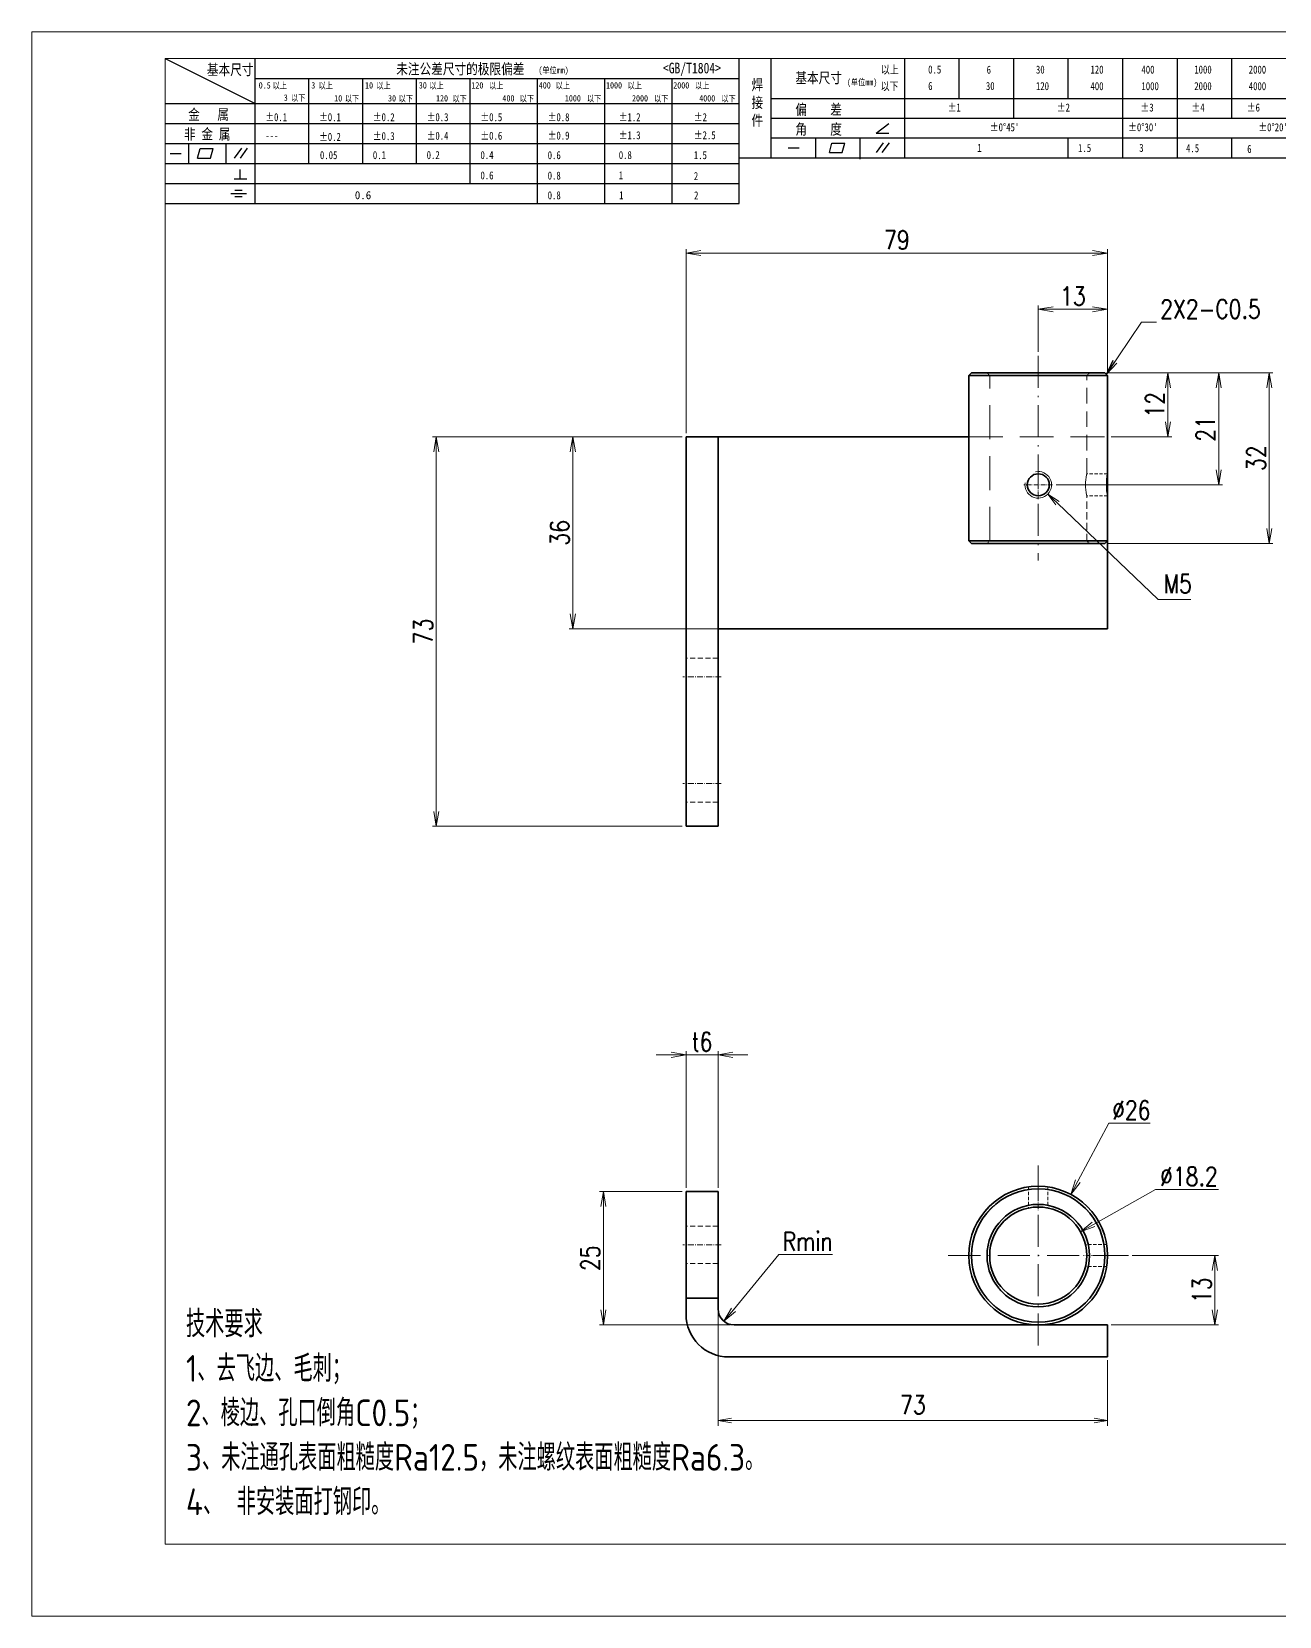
# Model space of a CAD drawing. Header units: millimetres. Extents: x 1333 to 78972, y -42879 to -5704.
# Drawn here: x 66984.2 to 67218, y -21799.1 to -21502.1 of the extents above; entities that cross this region are included whole.
import ezdxf

# ---------------------------------------------------------------- set-up
doc = ezdxf.new("R2010")
doc.units = ezdxf.units.MM
doc.header["$LTSCALE"] = 0.5
for name, pattern in [('AM_ISO02W050x2', [3.75, 3, -0.75]), ('AM_ISO08W050x2', [9, 6, -0.75, 1.5, -0.75]), ('DASHDOT', [18.5, 12, -3, 0.5, -3]), ('DASHED', [19.05, 12.7, -6.35])]:
    doc.linetypes.add(name, pattern=pattern)
for name, color, linetype, lineweight in [('中心线', 2, 'AM_ISO08W050x2', 18), ('图框', 7, 'Continuous', 18), ('标注线', 3, 'Continuous', 18), ('粗实线', 7, 'Continuous', 35), ('细实线', 3, 'Continuous', 18), ('虚线', 1, 'AM_ISO02W050x2', 18)]:
    doc.layers.add(name, color=color, linetype=linetype, lineweight=lineweight)
doc.layers.add('图框文字', color=7, linetype='Continuous')
doc.layers.add('打印', color=7, linetype='Continuous', lineweight=15, plot=False)
doc.layers.add('打印-禁用', color=7, linetype='Continuous', lineweight=15, plot=False)
doc.styles.add('DIM', font='romans.shx', dxfattribs={"width": 0.8, "bigfont": 'bigfont.shx'})
doc.styles.add('国标', font='simfang.ttf', dxfattribs={"width": 0.8})
doc.styles.add('机械长仿宋', font='gbenor.shx', dxfattribs={"height": 1, "bigfont": 'gbcbig.shx'})
doc.dimstyles.new('XR 1-1', dxfattribs={"dimtxt": 3.5, "dimasz": 2.5, "dimexe": 1, "dimexo": 0.625, "dimgap": 1.2, "dimtad": 1, "dimtoh": 1, "dimdsep": 46, "dimtxsty": 'DIM', "dimblk": 'OPEN', "dimcen": 0, "dimclrd": 8, "dimclre": 8, "dimclrt": 2, "dimazin": 2, "dimtfac": 0.5, "dimtmove": 0, "dimatfit": 3, "dimldrblk": 'OPEN', "dimfxl": 1, "dimtolj": 2, "dimlwd": 18, "dimlwe": 18, "dimarcsym": 0})
doc.dimstyles.new('XR 1-1$0', dxfattribs={"dimtxt": 3.5, "dimasz": 2.5, "dimexe": 1, "dimexo": 0.625, "dimgap": 1.2, "dimtad": 1, "dimzin": 9, "dimdsep": 46, "dimtxsty": 'DIM', "dimblk": 'OPEN', "dimcen": 0, "dimclrd": 8, "dimclre": 8, "dimclrt": 2, "dimazin": 2, "dimtfac": 0.5, "dimtmove": 0, "dimatfit": 3, "dimldrblk": 'OPEN', "dimfxl": 1, "dimtolj": 2, "dimlwd": 18, "dimlwe": 18, "dimarcsym": 0})
doc.dimstyles.new('XR 1-1$3', dxfattribs={"dimtxt": 3.5, "dimasz": 2.5, "dimexe": 1, "dimexo": 0.625, "dimgap": 1.2, "dimtad": 1, "dimtoh": 1, "dimdsep": 46, "dimtxsty": 'DIM', "dimblk": 'OPEN', "dimcen": 0, "dimclrd": 8, "dimclre": 8, "dimclrt": 2, "dimazin": 2, "dimtfac": 0.5, "dimtofl": 0, "dimtmove": 0, "dimatfit": 3, "dimldrblk": 'OPEN', "dimfxl": 1, "dimtolj": 2, "dimlwd": 18, "dimlwe": 18, "dimarcsym": 0})
doc.dimstyles.new('XR 1-1$4', dxfattribs={"dimtxt": 3.5, "dimasz": 2.5, "dimexe": 1, "dimexo": 0.625, "dimgap": 1.2, "dimtad": 1, "dimtoh": 1, "dimdsep": 46, "dimtxsty": 'DIM', "dimblk": 'OPEN', "dimcen": 0, "dimclrd": 8, "dimclre": 8, "dimclrt": 2, "dimazin": 2, "dimtfac": 0.5, "dimtofl": 0, "dimtmove": 0, "dimatfit": 3, "dimldrblk": 'OPEN', "dimfxl": 1, "dimtolj": 2, "dimlwd": 18, "dimlwe": 18, "dimarcsym": 0})

# ---------------------------------------------------------------- blocks, each defined once
blk = doc.blocks.new('GZDEH零件A3图框V01版')
at = {"layer": '图框', "linetype": 'Continuous'}
for p, q in [((2882.49, -1554.46), (2882.49, -1832.96)), ((3272.49, -1554.46), (2882.49, -1554.46)), ((2882.49, -1832.96), (3272.49, -1832.96))]:
    blk.add_line(p, q, dxfattribs=at)
at = {"layer": '图框文字', "color": 9}
for p, q in [((2882.49, -1554.46), (2899.37, -1562.92)), ((2899.37, -1581.67), (2899.37, -1554.46)), ((2990.09, -1581.67), (2990.09, -1554.46)), ((2996.09, -1573.08), (2996.09, -1554.46)), ((3021.09, -1561.98), (3021.09, -1554.46)), ((3031.31, -1561.98), (3031.31, -1554.46)), ((3041.53, -1561.98), (3041.53, -1554.46)), ((3051.75, -1561.98), (3051.75, -1554.46)), ((3061.98, -1561.98), (3061.98, -1554.46)), ((3072.2, -1561.98), (3072.2, -1554.46)), ((3082.42, -1561.98), (3082.42, -1554.46)), ((2899.37, -1558.24), (2990.09, -1558.24)), ((2909.45, -1574.17), (2909.45, -1558.24)), ((2919.53, -1574.17), (2919.53, -1558.24)), ((2929.61, -1574.17), (2929.61, -1558.24)), ((2939.69, -1577.92), (2939.69, -1558.24)), ((2952.29, -1581.67), (2952.29, -1558.24)), ((2964.89, -1581.67), (2964.89, -1558.24)), ((2977.49, -1581.67), (2977.49, -1558.24)), ((2996.09, -1561.98), (3113.09, -1561.98)), ((3021.09, -1573.08), (3021.09, -1561.98)), ((3041.53, -1565.68), (3041.53, -1561.98)), ((3061.98, -1573.08), (3061.98, -1561.98)), ((3072.2, -1573.08), (3072.2, -1561.98)), ((3082.42, -1565.68), (3082.42, -1561.98)), ((2882.49, -1562.92), (2990.09, -1562.92)), ((2882.49, -1566.67), (2990.09, -1566.67)), ((2996.09, -1565.68), (3113.09, -1565.68)), ((3015.75, -1568.51), (3018.15, -1566.66)), ((2882.49, -1570.42), (2990.09, -1570.42)), ((2886.92, -1574.12), (2886.92, -1570.42)), ((2893.91, -1574.12), (2893.91, -1570.42)), ((2996.09, -1569.38), (3113.09, -1569.38)), ((3004.42, -1573.08), (3004.42, -1569.38)), ((3006.97, -1572.12), (3007.45, -1570.33)), ((3007.45, -1570.33), (3009.86, -1570.33)), ((3009.39, -1572.12), (3009.86, -1570.33)), ((3012.75, -1573.08), (3012.75, -1569.38)), ((3015.75, -1568.51), (3018.15, -1568.51)), ((3015.81, -1572.12), (3017.15, -1570.26)), ((3016.89, -1572.12), (3018.23, -1570.26)), ((3051.75, -1573.08), (3051.75, -1569.38)), ((3082.42, -1573.08), (3082.42, -1569.48)), ((2883.43, -1572.27), (2885.49, -1572.27)), ((2888.59, -1573.16), (2889.07, -1571.37)), ((2888.59, -1573.16), (2891, -1573.16)), ((2889.07, -1571.37), (2891.48, -1571.37)), ((2891, -1573.16), (2891.48, -1571.37)), ((2895.52, -1573.16), (2896.85, -1571.3)), ((2896.6, -1573.16), (2897.94, -1571.3)), ((2990.09, -1573.08), (3113.09, -1573.08)), ((2999.26, -1571.23), (3001.32, -1571.23)), ((3006.97, -1572.12), (3009.39, -1572.12)), ((3012.75, -1573.33), (3012.75, -1573.08)), ((2882.49, -1574.17), (2990.09, -1574.17)), ((2895.42, -1577.05), (2897.81, -1577.05)), ((2896.58, -1577.05), (2896.58, -1575.28)), ((2882.49, -1577.92), (2990.09, -1577.92)), ((2894.79, -1579.77), (2897.77, -1579.77)), ((2895.57, -1579.17), (2896.92, -1579.17)), ((2882.49, -1581.67), (2990.09, -1581.67)), ((2895.57, -1580.37), (2896.93, -1580.37))]:
    blk.add_line(p, q, dxfattribs=at)
at = {"layer": '打印-禁用', "linetype": 'Continuous'}
for p, q in [((2857.49, -1549.46), (2857.49, -1846.46)), ((3277.49, -1549.46), (2857.49, -1549.46)), ((2857.49, -1846.46), (3277.49, -1846.46))]:
    blk.add_line(p, q, dxfattribs=at)
at = {"layer": '图框文字', "color": 9, "style": '国标', "width": 0.8}
for s, height, p in [('基本尺寸', 2, (2890.33, -1557.58)), ('未注公差尺寸的极限偏差', 2, (2925.81, -1557.44)), ('<GB/T1804>', 2, (2975.78, -1557.27)), ('以上', 1.5, (3016.64, -1557.33)), ('0.5', 1.5, (3025.49, -1557.3)), ('6', 1.5, (3036.45, -1557.34)), ('30', 1.5, (3045.69, -1557.31)), ('120', 1.5, (3055.91, -1557.31)), ('400', 1.5, (3065.46, -1557.31)), ('1000', 1.5, (3075.36, -1557.31)), ('2000', 1.5, (3085.57, -1557.31)), ('30', 1.2, (2930.04, -1560.11)), ('基本尺寸', 2, (3000.6, -1559.1)), ('以下', 1.5, (3016.58, -1560.43)), ('6', 1.5, (3025.49, -1560.38)), ('30', 1.5, (3036.31, -1560.39)), ('120', 1.5, (3045.69, -1560.41)), ('400', 1.5, (3055.91, -1560.41)), ('1000', 1.5, (3065.46, -1560.41)), ('2000', 1.5, (3075.36, -1560.41)), ('4000', 1.5, (3085.57, -1560.41)), ('金   属', 2, (2886.82, -1565.98)), ('±0.1', 1.5, (2901.27, -1566.23)), ('±0.1', 1.5, (2911.35, -1566.23)), ('±0.2', 1.5, (2921.43, -1566.23)), ('±0.3', 1.5, (2931.51, -1566.23)), ('±0.5', 1.5, (2941.59, -1566.23)), ('±0.8', 1.5, (2954.19, -1566.23)), ('±1.2', 1.5, (2967.51, -1566.23)), ('±2', 1.5, (2981.58, -1566.23)), ('偏    差', 2, (3000.6, -1565.04)), ('±1', 1.5, (3029.16, -1564.42)), ('±2', 1.5, (3049.61, -1564.42)), ('±3', 1.5, (3065.3, -1564.42)), ('±4', 1.5, (3074.85, -1564.42)), ('±6', 1.5, (3085.22, -1564.42)), ('非 金 属', 2, (2886.02, -1569.65)), ('±0.3', 1.5, (2921.43, -1569.77)), ('±0.4', 1.5, (2931.51, -1569.71)), ('±0.6', 1.5, (2941.59, -1569.71)), ('±0.9', 1.5, (2954.19, -1569.68)), ('±1.3', 1.5, (2967.51, -1569.62)), ('±2.5', 1.5, (2981.58, -1569.61)), ('角    度', 2, (3000.6, -1568.74)), ("±0%%D45'", 1.5, (3037.06, -1568.12)), ("±0%%D30'", 1.5, (3062.98, -1568.12)), ("±0%%D20'", 1.5, (3087.38, -1568.12)), ('---', 1.5, (2901.27, -1569.65)), ('±0.2', 1.5, (2911.35, -1569.92)), ('1', 1.5, (3034.69, -1571.98)), ('1.5', 1.5, (3053.59, -1572.01)), ('3', 1.5, (3065.05, -1571.98)), ('4.5', 1.5, (3073.82, -1572.05)), ('6', 1.5, (3085.28, -1572.19)), ('0.1', 1.5, (2921.43, -1573.34)), ('0.2', 1.5, (2931.51, -1573.33)), ('0.4', 1.5, (2941.59, -1573.33)), ('0.6', 1.5, (2954.19, -1573.35)), ('0.8', 1.5, (2967.51, -1573.33)), ('1.5', 1.5, (2981.58, -1573.34)), ('0.6', 1.5, (2941.59, -1577.14)), ('0.8', 1.5, (2954.19, -1577.17)), ('1', 1.5, (2967.51, -1577.12)), ('2', 1.5, (2981.58, -1577.26)), ('0.8', 1.5, (2954.19, -1580.87)), ('1', 1.5, (2967.59, -1580.86)), ('2', 1.5, (2981.62, -1580.89))]:
    blk.add_text(s, height=height, dxfattribs=at).set_placement(p)
at = {"layer": '图框文字', "color": 9, "lineweight": 15, "style": '国标', "width": 0.8}
for s, p in [('(单位mm)', (2952.44, -1557.27)), ('0.5', (2900.03, -1560.11)), ('以上', (2902.64, -1560.16)), ('3', (2909.88, -1560.11)), ('以上', (2911.25, -1560.16)), ('10', (2919.96, -1560.11)), ('以上', (2922.09, -1560.16)), ('以上', (2932.02, -1560.16)), ('120', (2939.88, -1560.11)), ('以上', (2943.21, -1560.16)), ('400', (2952.52, -1560.11)), ('以上', (2955.68, -1560.16)), ('1000', (2965.12, -1560.11)), ('以上', (2969.16, -1560.16)), ('2000', (2977.72, -1560.11)), ('以上', (2981.8, -1560.16)), ('(单位mm)', (3010.27, -1559.51)), ('3', (2904.73, -1562.41)), ('以下', (2906.1, -1562.46)), ('10', (2914.19, -1562.54)), ('以下', (2916.18, -1562.59)), ('30', (2924.27, -1562.54)), ('以下', (2926.26, -1562.59)), ('120', (2933.26, -1562.54)), ('以下', (2936.34, -1562.59)), ('400', (2945.7, -1562.54)), ('以下', (2948.94, -1562.59)), ('1000', (2957.41, -1562.54)), ('以下', (2961.54, -1562.59)), ('2000', (2969.99, -1562.54)), ('以下', (2974.14, -1562.59)), ('4000', (2982.59, -1562.54)), ('以下', (2986.74, -1562.59))]:
    blk.add_text(s, height=1.2, dxfattribs=at).set_placement(p)
at = {"layer": '图框文字', "color": 9, "lineweight": 13, "style": '国标'}
blk.add_text('0.6', height=1.5, dxfattribs=at).set_placement((2918.05, -1580.85))
at = {"layer": '图框文字', "color": 9, "style": '国标'}
for s, insert, char_height, width, attachment_point in [('焊\\P接\\P件', (2992.39, -1558.41), 2, 3.1877, 1), ('0.05', (2911.51, -1573.37), 1.5, 5.1982, 7)]:
    blk.add_mtext(s, dxfattribs=dict(at, insert=insert, char_height=char_height, width=width, attachment_point=attachment_point))
blk = doc.blocks.new('DEH A3')
at = {"layer": '图框'}
blk.add_blockref('GZDEH零件A3图框V01版', (-2857.49, 1846.46), dxfattribs=at)
blk = doc.blocks.new('_Open')
at = {"color": 0, "linetype": 'ByBlock', "lineweight": -2}
for p, q in [((-1, 0.17), (0, 0)), ((-1, -0.17), (0, 0)), ((0, 0), (-1, 0))]:
    blk.add_line(p, q, dxfattribs=at)
blk = doc.blocks.new('*D770')
at = {"layer": 'Defpoints', "color": 0, "transparency": 16777216}
for p in [(67060, -21578.02), (67106.8, -21578.02), (67106.8, -21651.02)]:
    blk.add_point(p, dxfattribs=at)
at = {"layer": '标注线', "color": 8, "lineweight": 18, "transparency": 16777216}
for p, q in [((67106.1, -21578.02), (67059.3, -21578.02)), ((67060, -21648.22), (67060, -21580.82)), ((67106.1, -21651.02), (67059.3, -21651.02))]:
    blk.add_line(p, q, dxfattribs=at)
at = {"layer": '标注线', "color": 8, "lineweight": 18, "transparency": 16777216, "xscale": 2.8, "yscale": 2.8, "zscale": 2.8}
for p, rotation in [((67060, -21578.02), 90), ((67060, -21651.02), 270)]:
    blk.add_blockref('_Open', p, dxfattribs=dict(at, rotation=rotation))
at = {"layer": '标注线', "color": 2, "transparency": 16777216, "insert": (67057.55, -21614.52), "char_height": 3.5, "attachment_point": 5, "rotation": 90, "style": 'DIM'}
blk.add_mtext('\\A2;73', dxfattribs=at)
blk = doc.blocks.new('*D771')
at = {"layer": 'Defpoints', "color": 0, "transparency": 16777216}
for p in [(67085.59, -21578.02), (67106.8, -21578.02), (67114.3, -21614.02)]:
    blk.add_point(p, dxfattribs=at)
at = {"layer": '标注线', "color": 8, "lineweight": 18, "transparency": 16777216}
for p, q in [((67106.1, -21578.02), (67084.89, -21578.02)), ((67085.59, -21611.22), (67085.59, -21580.82)), ((67113.6, -21614.02), (67084.89, -21614.02))]:
    blk.add_line(p, q, dxfattribs=at)
at = {"layer": '标注线', "color": 8, "lineweight": 18, "transparency": 16777216, "xscale": 2.8, "yscale": 2.8, "zscale": 2.8}
for p, rotation in [((67085.59, -21578.02), 90), ((67085.59, -21614.02), 270)]:
    blk.add_blockref('_Open', p, dxfattribs=dict(at, rotation=rotation))
at = {"layer": '标注线', "color": 2, "transparency": 16777216, "insert": (67083.14, -21596.02), "char_height": 3.5, "attachment_point": 5, "rotation": 90, "style": 'DIM'}
blk.add_mtext('\\A2;36', dxfattribs=at)
blk = doc.blocks.new('*D772')
at = {"layer": 'Defpoints', "color": 0, "transparency": 16777216}
for p in [(67185.8, -21543.58), (67185.8, -21566.52), (67106.8, -21578.02)]:
    blk.add_point(p, dxfattribs=at)
at = {"layer": '标注线', "color": 8, "lineweight": 18, "transparency": 16777216}
for p, q in [((67106.8, -21577.32), (67106.8, -21542.88)), ((67109.6, -21543.58), (67183, -21543.58)), ((67185.8, -21565.82), (67185.8, -21542.88))]:
    blk.add_line(p, q, dxfattribs=at)
at = {"layer": '标注线', "color": 8, "lineweight": 18, "transparency": 16777216, "xscale": 2.8, "yscale": 2.8, "zscale": 2.8, "rotation": 180}
blk.add_blockref('_Open', (67106.8, -21543.58), dxfattribs=at)
at = {"layer": '标注线', "color": 8, "lineweight": 18, "transparency": 16777216, "xscale": 2.8, "yscale": 2.8, "zscale": 2.8}
blk.add_blockref('_Open', (67185.8, -21543.58), dxfattribs=at)
at = {"layer": '标注线', "color": 2, "transparency": 16777216, "insert": (67146.3, -21541.13), "char_height": 3.5, "attachment_point": 5, "style": 'DIM'}
blk.add_mtext('\\A2;79', dxfattribs=at)
blk = doc.blocks.new('*D773')
at = {"layer": 'Defpoints', "color": 0, "transparency": 16777216}
for p in [(67172.8, -21554.12), (67172.8, -21562.82), (67185.8, -21566.52)]:
    blk.add_point(p, dxfattribs=at)
at = {"layer": '标注线', "color": 8, "lineweight": 18, "transparency": 16777216}
for p, q in [((67172.8, -21562.12), (67172.8, -21553.42)), ((67183, -21554.12), (67175.6, -21554.12)), ((67185.8, -21565.82), (67185.8, -21553.42))]:
    blk.add_line(p, q, dxfattribs=at)
at = {"layer": '标注线', "color": 8, "lineweight": 18, "transparency": 16777216, "xscale": 2.8, "yscale": 2.8, "zscale": 2.8, "rotation": 180}
blk.add_blockref('_Open', (67172.8, -21554.12), dxfattribs=at)
at = {"layer": '标注线', "color": 8, "lineweight": 18, "transparency": 16777216, "xscale": 2.8, "yscale": 2.8, "zscale": 2.8}
blk.add_blockref('_Open', (67185.8, -21554.12), dxfattribs=at)
at = {"layer": '标注线', "color": 2, "transparency": 16777216, "insert": (67179.3, -21551.67), "char_height": 3.5, "attachment_point": 5, "style": 'DIM'}
blk.add_mtext('\\A2;13', dxfattribs=at)
blk = doc.blocks.new('*D774')
at = {"layer": 'Defpoints', "color": 0, "transparency": 16777216}
for p in [(67185.3, -21566.02), (67206.62, -21566.02), (67175.49, -21587.02)]:
    blk.add_point(p, dxfattribs=at)
at = {"layer": '标注线', "color": 8, "lineweight": 18, "transparency": 16777216}
for p, q in [((67186, -21566.02), (67207.32, -21566.02)), ((67206.62, -21584.22), (67206.62, -21568.82)), ((67176.19, -21587.02), (67207.32, -21587.02))]:
    blk.add_line(p, q, dxfattribs=at)
at = {"layer": '标注线', "color": 8, "lineweight": 18, "transparency": 16777216, "xscale": 2.8, "yscale": 2.8, "zscale": 2.8}
for p, rotation in [((67206.62, -21566.02), 90), ((67206.62, -21587.02), 270)]:
    blk.add_blockref('_Open', p, dxfattribs=dict(at, rotation=rotation))
at = {"layer": '标注线', "color": 2, "transparency": 16777216, "insert": (67204.17, -21576.52), "char_height": 3.5, "attachment_point": 5, "rotation": 90, "style": 'DIM'}
blk.add_mtext('\\A2;21', dxfattribs=at)
blk = doc.blocks.new('*D775')
at = {"layer": 'Defpoints', "color": 0, "transparency": 16777216}
for p in [(67185.3, -21566.02), (67216.09, -21566.02), (67185.3, -21598.02)]:
    blk.add_point(p, dxfattribs=at)
at = {"layer": '标注线', "color": 8, "lineweight": 18, "transparency": 16777216}
for p, q in [((67186, -21566.02), (67216.79, -21566.02)), ((67216.09, -21595.22), (67216.09, -21568.82)), ((67186, -21598.02), (67216.79, -21598.02))]:
    blk.add_line(p, q, dxfattribs=at)
at = {"layer": '标注线', "color": 8, "lineweight": 18, "transparency": 16777216, "xscale": 2.8, "yscale": 2.8, "zscale": 2.8}
for p, rotation in [((67216.09, -21566.02), 90), ((67216.09, -21598.02), 270)]:
    blk.add_blockref('_Open', p, dxfattribs=dict(at, rotation=rotation))
at = {"layer": '标注线', "color": 2, "transparency": 16777216, "insert": (67213.64, -21582.02), "char_height": 3.5, "attachment_point": 5, "rotation": 90, "style": 'DIM'}
blk.add_mtext('\\A2;32', dxfattribs=at)
blk = doc.blocks.new('*D776')
at = {"layer": 'Defpoints', "color": 0, "transparency": 16777216}
for p in [(67185.3, -21566.02), (67197.12, -21566.02), (67185.8, -21578.02)]:
    blk.add_point(p, dxfattribs=at)
at = {"layer": '标注线', "color": 8, "lineweight": 18, "transparency": 16777216}
for p, q in [((67186, -21566.02), (67197.82, -21566.02)), ((67197.12, -21575.22), (67197.12, -21568.82)), ((67186.5, -21578.02), (67197.82, -21578.02))]:
    blk.add_line(p, q, dxfattribs=at)
at = {"layer": '标注线', "color": 8, "lineweight": 18, "transparency": 16777216, "xscale": 2.8, "yscale": 2.8, "zscale": 2.8}
for p, rotation in [((67197.12, -21566.02), 90), ((67197.12, -21578.02), 270)]:
    blk.add_blockref('_Open', p, dxfattribs=dict(at, rotation=rotation))
at = {"layer": '标注线', "color": 2, "transparency": 16777216, "insert": (67194.67, -21572.02), "char_height": 3.5, "attachment_point": 5, "rotation": 90, "style": 'DIM'}
blk.add_mtext('\\A2;12', dxfattribs=at)
blk = doc.blocks.new('*D778')
at = {"layer": 'Defpoints', "color": 0, "transparency": 16777216}
for p in [(67189.7, -21731.48), (67205.9, -21731.48), (67185.8, -21744.48)]:
    blk.add_point(p, dxfattribs=at)
at = {"layer": '标注线', "color": 8, "lineweight": 18, "transparency": 16777216}
for p, q in [((67190.4, -21731.48), (67206.6, -21731.48)), ((67205.9, -21741.68), (67205.9, -21734.28)), ((67186.5, -21744.48), (67206.6, -21744.48))]:
    blk.add_line(p, q, dxfattribs=at)
at = {"layer": '标注线', "color": 8, "lineweight": 18, "transparency": 16777216, "xscale": 2.8, "yscale": 2.8, "zscale": 2.8}
for p, rotation in [((67205.9, -21731.48), 90), ((67205.9, -21744.48), 270)]:
    blk.add_blockref('_Open', p, dxfattribs=dict(at, rotation=rotation))
at = {"layer": '标注线', "color": 2, "transparency": 16777216, "insert": (67203.45, -21737.98), "char_height": 3.5, "attachment_point": 5, "rotation": 90, "style": 'DIM'}
blk.add_mtext('\\A2;13', dxfattribs=at)
blk = doc.blocks.new('*D783')
at = {"layer": 'Defpoints', "color": 0, "transparency": 16777216}
for p in [(67171, -21585.29), (67174.61, -21588.75)]:
    blk.add_point(p, dxfattribs=at)
at = {"layer": '标注线', "color": 8, "lineweight": 18, "transparency": 16777216}
for p, q in [((67195.29, -21608.51), (67176.42, -21590.47)), ((67201.42, -21608.51), (67195.29, -21608.51))]:
    blk.add_line(p, q, dxfattribs=at)
at = {"layer": '标注线', "color": 8, "lineweight": 18, "transparency": 16777216, "xscale": 2.5, "yscale": 2.5, "zscale": 2.5, "rotation": 136.2979164262053}
blk.add_blockref('_Open', (67174.61, -21588.75), dxfattribs=at)
at = {"layer": '标注线', "color": 2, "transparency": 16777216, "insert": (67198.96, -21605.56), "char_height": 3.5, "attachment_point": 5, "style": 'DIM'}
blk.add_mtext('\\A2;{\\Fromans,bigfont|c134;M5}', dxfattribs=at)
blk = doc.blocks.new('*D787')
at = {"layer": 'Defpoints', "color": 0, "transparency": 16777216}
for p in [(67178.91, -21720.01), (67166.7, -21742.96)]:
    blk.add_point(p, dxfattribs=at)
at = {"layer": '标注线', "color": 8, "lineweight": 18, "transparency": 16777216}
for p, q in [((67186.01, -21706.67), (67180.23, -21717.54)), ((67193.78, -21706.67), (67186.01, -21706.67))]:
    blk.add_line(p, q, dxfattribs=at)
at = {"layer": '标注线', "color": 8, "lineweight": 18, "transparency": 16777216, "xscale": 2.8, "yscale": 2.8, "zscale": 2.8, "rotation": 241.9768968499528}
blk.add_blockref('_Open', (67178.91, -21720.01), dxfattribs=at)
at = {"layer": '标注线', "color": 2, "transparency": 16777216, "insert": (67190.25, -21704.22), "char_height": 3.5, "attachment_point": 5, "style": 'DIM'}
blk.add_mtext('\\A2;∅26', dxfattribs=at)
blk = doc.blocks.new('*D788')
at = {"layer": 'Defpoints', "color": 0, "transparency": 16777216}
for p in [(67180.73, -21727.02), (67164.88, -21735.95)]:
    blk.add_point(p, dxfattribs=at)
at = {"layer": '标注线', "color": 8, "lineweight": 18, "transparency": 16777216}
for p, q in [((67194.81, -21719.09), (67183.17, -21725.64)), ((67206.57, -21719.09), (67194.81, -21719.09))]:
    blk.add_line(p, q, dxfattribs=at)
at = {"layer": '标注线', "color": 8, "lineweight": 18, "transparency": 16777216, "xscale": 2.8, "yscale": 2.8, "zscale": 2.8, "rotation": 209.388666841966}
blk.add_blockref('_Open', (67180.73, -21727.02), dxfattribs=at)
at = {"layer": '标注线', "color": 2, "transparency": 16777216, "insert": (67201.04, -21716.64), "char_height": 3.5, "attachment_point": 5, "style": 'DIM'}
blk.add_mtext('\\A2;∅18.2', dxfattribs=at)
blk = doc.blocks.new('*D789')
at = {"layer": 'Defpoints', "color": 0, "transparency": 16777216}
for p in [(67112.8, -21693.86), (67106.8, -21719.48), (67112.8, -21719.48)]:
    blk.add_point(p, dxfattribs=at)
at = {"layer": '标注线', "color": 8, "lineweight": 18, "transparency": 16777216}
for p, q in [((67104, -21693.86), (67101.2, -21693.86)), ((67106.8, -21718.78), (67106.8, -21693.16)), ((67106.8, -21693.86), (67112.8, -21693.86)), ((67112.8, -21718.78), (67112.8, -21693.16)), ((67115.6, -21693.86), (67118.4, -21693.86))]:
    blk.add_line(p, q, dxfattribs=at)
at = {"layer": '标注线', "color": 8, "lineweight": 18, "transparency": 16777216, "xscale": 2.8, "yscale": 2.8, "zscale": 2.8}
blk.add_blockref('_Open', (67106.8, -21693.86), dxfattribs=at)
at = {"layer": '标注线', "color": 8, "lineweight": 18, "transparency": 16777216, "xscale": 2.8, "yscale": 2.8, "zscale": 2.8, "rotation": 180}
blk.add_blockref('_Open', (67112.8, -21693.86), dxfattribs=at)
at = {"layer": '标注线', "color": 2, "transparency": 16777216, "insert": (67109.8, -21691.41), "char_height": 3.5, "attachment_point": 5, "style": 'DIM'}
blk.add_mtext('\\A2;{\\Fromans,bigfont|c134;t}6', dxfattribs=at)
blk = doc.blocks.new('*D790')
at = {"layer": 'Defpoints', "color": 0, "transparency": 16777216}
for p in [(67091.31, -21719.48), (67106.8, -21719.48), (67115.8, -21744.48)]:
    blk.add_point(p, dxfattribs=at)
at = {"layer": '标注线', "color": 8, "lineweight": 18, "transparency": 16777216}
for p, q in [((67106.1, -21719.48), (67090.61, -21719.48)), ((67091.31, -21741.68), (67091.31, -21722.28)), ((67115.1, -21744.48), (67090.61, -21744.48))]:
    blk.add_line(p, q, dxfattribs=at)
at = {"layer": '标注线', "color": 8, "lineweight": 18, "transparency": 16777216, "xscale": 2.8, "yscale": 2.8, "zscale": 2.8}
for p, rotation in [((67091.31, -21719.48), 90), ((67091.31, -21744.48), 270)]:
    blk.add_blockref('_Open', p, dxfattribs=dict(at, rotation=rotation))
at = {"layer": '标注线', "color": 2, "transparency": 16777216, "insert": (67088.86, -21731.98), "char_height": 3.5, "attachment_point": 5, "rotation": 90, "style": 'DIM'}
blk.add_mtext('\\A2;25', dxfattribs=at)
blk = doc.blocks.new('*D791')
at = {"layer": 'Defpoints', "color": 0, "transparency": 16777216}
for p in [(67115.8, -21741.48), (67113.9, -21743.8)]:
    blk.add_point(p, dxfattribs=at)
at = {"layer": '标注线', "color": 8, "lineweight": 18, "transparency": 16777216}
for p, q in [((67124.21, -21731.28), (67115.68, -21741.64)), ((67134.24, -21731.28), (67124.21, -21731.28))]:
    blk.add_line(p, q, dxfattribs=at)
at = {"layer": '标注线', "color": 8, "lineweight": 18, "transparency": 16777216, "xscale": 2.8, "yscale": 2.8, "zscale": 2.8, "rotation": 230.5278942223461}
blk.add_blockref('_Open', (67113.9, -21743.8), dxfattribs=at)
at = {"layer": '标注线', "color": 2, "transparency": 16777216, "insert": (67129.58, -21728.83), "char_height": 3.5, "attachment_point": 5, "style": 'DIM'}
blk.add_mtext('\\A2;{\\Fromans,bigfont|c134;Rmin}', dxfattribs=at)
blk = doc.blocks.new('*D752')
at = {"layer": 'Defpoints', "color": 0, "transparency": 16777216}
for p in [(67112.8, -21737.57), (67185.8, -21750.48), (67185.8, -21762.38)]:
    blk.add_point(p, dxfattribs=at)
at = {"layer": '标注线', "color": 8, "lineweight": 18, "transparency": 16777216}
for p, q in [((67112.8, -21738.19), (67112.8, -21763.38)), ((67185.8, -21751.11), (67185.8, -21763.38)), ((67115.3, -21762.38), (67183.3, -21762.38))]:
    blk.add_line(p, q, dxfattribs=at)
at = {"layer": '标注线', "color": 8, "lineweight": 18, "transparency": 16777216, "xscale": 2.5, "yscale": 2.5, "zscale": 2.5, "rotation": 180}
blk.add_blockref('_Open', (67112.8, -21762.38), dxfattribs=at)
at = {"layer": '标注线', "color": 8, "lineweight": 18, "transparency": 16777216, "xscale": 2.5, "yscale": 2.5, "zscale": 2.5}
blk.add_blockref('_Open', (67185.8, -21762.38), dxfattribs=at)
at = {"layer": '标注线', "color": 2, "transparency": 16777216, "insert": (67149.3, -21759.43), "char_height": 3.5, "attachment_point": 5, "style": 'DIM'}
blk.add_mtext('\\A2;73', dxfattribs=at)

msp = doc.modelspace()

# ---------------------------------------------------------------- linework, layer by layer
at = {"layer": '中心线', "linetype": 'DASHDOT'}
for p, q in [((67172.804, -21562.819), (67172.804, -21601.219)), ((67172.804, -21714.584), (67172.804, -21748.384)), ((67189.704, -21731.484), (67155.904, -21731.484))]:
    msp.add_line(p, q, dxfattribs=at)
at = {"layer": '中心线', "linetype": 'DASHDOT', "ltscale": 0.134355}
msp.add_line((67172.804, -21584.331), (67172.804, -21589.706), dxfattribs=at)
at = {"layer": '中心线', "linetype": 'DASHDOT', "ltscale": 0.134351}
msp.add_line((67175.491, -21587.019), (67170.117, -21587.019), dxfattribs=at)
at = {"layer": '中心线', "linetype": 'DASHDOT', "ltscale": 0.124127}
msp.add_line((67186.218, -21587.019), (67181.253, -21587.019), dxfattribs=at)
at = {"layer": '中心线', "linetype": 'DASHDOT', "ltscale": 0.180011}
for p, q in [((67113.404, -21623.019), (67106.203, -21623.019)), ((67113.404, -21643.019), (67106.203, -21643.019)), ((67113.404, -21729.484), (67106.203, -21729.484))]:
    msp.add_line(p, q, dxfattribs=at)
at = {"layer": '中心线', "linetype": 'DASHDOT', "ltscale": 0.121359}
msp.add_line((67172.804, -21718.117), (67172.804, -21722.971), dxfattribs=at)
at = {"layer": '中心线', "linetype": 'DASHDOT', "ltscale": 0.119489}
msp.add_line((67186.048, -21731.484), (67181.268, -21731.484), dxfattribs=at)
at = {"layer": '打印'}
msp.add_lwpolyline([(66984.176, -21502.092), (67404.176, -21502.092), (67404.176, -21799.092), (66984.176, -21799.092)], close=True, dxfattribs=at)
at = {"layer": '粗实线', "ltscale": 0.017678}
for p, q in [((67160.304, -21566.019), (67159.804, -21566.519)), ((67185.304, -21566.019), (67185.804, -21566.519)), ((67160.304, -21598.019), (67159.804, -21597.519)), ((67185.304, -21598.019), (67185.804, -21597.519))]:
    msp.add_line(p, q, dxfattribs=at)
at = {"layer": '粗实线', "ltscale": 0.169187}
for p, q in [((67159.804, -21566.519), (67166.572, -21566.519)), ((67159.804, -21597.519), (67166.572, -21597.519))]:
    msp.add_line(p, q, dxfattribs=at)
at = {"layer": '粗实线'}
for p, q in [((67159.804, -21566.519), (67159.804, -21597.519)), ((67106.804, -21578.019), (67106.804, -21651.019)), ((67112.804, -21578.019), (67112.804, -21651.019)), ((67115.804, -21578.019), (67159.804, -21578.019)), ((67185.804, -21614.019), (67185.804, -21578.019)), ((67185.804, -21614.019), (67115.804, -21614.019)), ((67185.804, -21744.484), (67115.804, -21744.484)), ((67185.804, -21750.484), (67114.804, -21750.484))]:
    msp.add_line(p, q, dxfattribs=at)
at = {"layer": '粗实线', "ltscale": 0.16268}
for p, q in [((67160.304, -21566.019), (67166.811, -21566.019)), ((67160.304, -21598.019), (67166.811, -21598.019))]:
    msp.add_line(p, q, dxfattribs=at)
at = {"layer": '粗实线', "ltscale": 0.000884345}
msp.add_line((67166.572, -21566.519), (67166.607, -21566.519), dxfattribs=at)
at = {"layer": '粗实线', "ltscale": 0.479929}
msp.add_line((67166.607, -21566.519), (67185.804, -21566.519), dxfattribs=at)
at = {"layer": '粗实线', "ltscale": 0.000850332}
msp.add_line((67166.811, -21566.019), (67166.845, -21566.019), dxfattribs=at)
at = {"layer": '粗实线', "ltscale": 0.46147}
msp.add_line((67166.845, -21566.019), (67185.304, -21566.019), dxfattribs=at)
at = {"layer": '粗实线', "ltscale": 0.460815}
msp.add_line((67185.804, -21566.519), (67185.804, -21584.952), dxfattribs=at)
at = {"layer": '粗实线', "ltscale": 0.15}
for p, q in [((67112.804, -21578.019), (67106.804, -21578.019)), ((67112.804, -21651.019), (67106.804, -21651.019)), ((67112.804, -21719.484), (67106.804, -21719.484)), ((67112.804, -21739.484), (67106.804, -21739.484)), ((67185.804, -21744.484), (67185.804, -21750.484))]:
    msp.add_line(p, q, dxfattribs=at)
at = {"layer": '粗实线', "ltscale": 0.075}
for p, q in [((67112.804, -21578.019), (67115.804, -21578.019)), ((67112.804, -21614.019), (67115.804, -21614.019)), ((67106.804, -21739.484), (67106.804, -21742.484))]:
    msp.add_line(p, q, dxfattribs=at)
at = {"layer": '粗实线', "ltscale": 0.210835}
msp.add_line((67185.804, -21589.086), (67185.804, -21597.519), dxfattribs=at)
at = {"layer": '粗实线', "ltscale": 0.480813}
msp.add_line((67166.572, -21597.519), (67185.804, -21597.519), dxfattribs=at)
at = {"layer": '粗实线', "ltscale": 0.46232}
msp.add_line((67166.811, -21598.019), (67185.304, -21598.019), dxfattribs=at)
at = {"layer": '粗实线', "ltscale": 0.5}
for p, q in [((67106.804, -21739.484), (67106.804, -21719.484)), ((67112.804, -21739.484), (67112.804, -21719.484))]:
    msp.add_line(p, q, dxfattribs=at)
at = {"layer": '粗实线', "ltscale": 0.05}
msp.add_line((67112.804, -21739.484), (67112.804, -21741.484), dxfattribs=at)
at = {"layer": '粗实线'}
for centre, radius in [((67172.804, -21587.019), 2.067), ((67172.804, -21731.484), 13), ((67172.804, -21731.484), 12.5), ((67172.804, -21731.484), 9.6), ((67172.804, -21731.484), 9.1)]:
    msp.add_circle(centre, radius, dxfattribs=at)
for centre, radius, start, end in [((67198.817, -21587.034), 13.178, 170.95219, 179.98152), ((67198.852, -21587.04), 13.214, 170.9076, 177.65641), ((67198.765, -21587.009), 13.126, 177.77353, 189.1009), ((67114.804, -21742.484), 8, 180, 270), ((67115.804, -21741.484), 3, 180, 270)]:
    msp.add_arc(centre, radius, start, end, dxfattribs=at)
at = {"layer": '细实线'}
msp.add_arc((67172.804, -21587.019), 2.5, 170.8448, 101.51912, dxfattribs=at)
at = {"layer": '虚线', "linetype": 'DASHED', "ltscale": 0.039786}
for p, q in [((67159.804, -21566.519), (67161.396, -21566.519)), ((67159.804, -21597.519), (67161.396, -21597.519))]:
    msp.add_line(p, q, dxfattribs=at)
at = {"layer": '虚线', "linetype": 'DASHED', "ltscale": 0.441028}
for p, q in [((67161.396, -21566.519), (67179.037, -21566.519)), ((67161.396, -21597.519), (67179.037, -21597.519))]:
    msp.add_line(p, q, dxfattribs=at)
at = {"layer": '虚线', "linetype": 'DASHED', "ltscale": 0.017679}
for p, q in [((67163.704, -21566.519), (67163.204, -21566.019)), ((67181.904, -21566.519), (67182.404, -21566.019))]:
    msp.add_line(p, q, dxfattribs=at)
at = {"layer": '虚线', "linetype": 'DASHED', "ltscale": 0.118426}
msp.add_line((67168.441, -21566.519), (67163.704, -21566.519), dxfattribs=at)
at = {"layer": '虚线', "linetype": 'DASHED'}
for p, q in [((67163.704, -21597.519), (67163.704, -21566.519)), ((67159.804, -21578.019), (67185.804, -21578.019))]:
    msp.add_line(p, q, dxfattribs=at)
at = {"layer": '虚线', "linetype": 'DASHED', "ltscale": 0.308719}
for p, q in [((67177.167, -21566.519), (67164.818, -21566.519)), ((67180.79, -21566.519), (67168.441, -21566.519)), ((67164.818, -21597.519), (67177.167, -21597.519)), ((67168.441, -21597.519), (67180.79, -21597.519))]:
    msp.add_line(p, q, dxfattribs=at)
at = {"layer": '虚线', "linetype": 'DASHED', "ltscale": 0.11843}
msp.add_line((67177.167, -21566.519), (67181.904, -21566.519), dxfattribs=at)
at = {"layer": '虚线', "linetype": 'DASHED', "ltscale": 0.169187}
for p, q in [((67179.037, -21566.519), (67185.804, -21566.519)), ((67179.037, -21597.519), (67185.804, -21597.519))]:
    msp.add_line(p, q, dxfattribs=at)
at = {"layer": '虚线', "linetype": 'DASHED', "ltscale": 0.027849}
msp.add_line((67181.904, -21566.519), (67180.79, -21566.519), dxfattribs=at)
at = {"layer": '虚线', "linetype": 'DASHED', "ltscale": 0.460815}
msp.add_line((67181.904, -21584.952), (67181.904, -21566.519), dxfattribs=at)
at = {"layer": '虚线', "linetype": 'DASHED', "ltscale": 0.0975}
for p, q in [((67185.804, -21584.952), (67181.904, -21584.952)), ((67185.804, -21589.086), (67181.904, -21589.086))]:
    msp.add_line(p, q, dxfattribs=at)
at = {"layer": '虚线', "linetype": 'DASHED', "ltscale": 0.000241898}
msp.add_line((67185.804, -21584.952), (67185.803, -21584.961), dxfattribs=at)
at = {"layer": '虚线', "linetype": 'DASHED', "ltscale": 0.210835}
msp.add_line((67181.904, -21597.519), (67181.904, -21589.086), dxfattribs=at)
at = {"layer": '虚线', "linetype": 'DASHED', "ltscale": 0.017678}
for p, q in [((67163.704, -21597.519), (67163.204, -21598.019)), ((67181.904, -21597.519), (67182.404, -21598.019))]:
    msp.add_line(p, q, dxfattribs=at)
at = {"layer": '虚线', "linetype": 'DASHED', "ltscale": 0.118431}
for p, q in [((67163.704, -21597.519), (67168.441, -21597.519)), ((67177.167, -21597.519), (67181.904, -21597.519))]:
    msp.add_line(p, q, dxfattribs=at)
at = {"layer": '虚线', "linetype": 'DASHED', "ltscale": 0.15}
for p, q in [((67106.804, -21614.019), (67112.804, -21614.019)), ((67112.804, -21619.519), (67106.804, -21619.519)), ((67112.804, -21646.519), (67106.804, -21646.519)), ((67112.804, -21725.984), (67106.804, -21725.984)), ((67112.804, -21732.984), (67106.804, -21732.984))]:
    msp.add_line(p, q, dxfattribs=at)
at = {"layer": '虚线', "linetype": 'DASHED', "ltscale": 0.098886}
for p, q in [((67170.99, -21718.611), (67170.99, -21722.566)), ((67174.618, -21718.611), (67174.618, -21722.566))]:
    msp.add_line(p, q, dxfattribs=at)
at = {"layer": '虚线', "linetype": 'DASHED', "ltscale": 0.099311}
for p, q in [((67185.639, -21729.417), (67181.666, -21729.417)), ((67185.639, -21733.551), (67181.666, -21733.551))]:
    msp.add_line(p, q, dxfattribs=at)
at = {"layer": '虚线', "linetype": 'DASHED'}
msp.add_circle((67172.804, -21731.484), 9.6, dxfattribs=at)
for centre, radius, start, end in [((67190.893, -21587.033), 9.226, 166.96123, 183.13564), ((67190.887, -21587.005), 9.22, 176.85886, 193.04289), ((67198.368, -21587.023), 12.729, 180.02858, 182.31772), ((67198.876, -21586.995), 13.238, 182.3504, 189.03935), ((67172.804, -21731.484), 12.5, 208.64789, 118.47039), ((67172.804, -21731.484), 12.5, 118.64789, 208.64789), ((67172.805, -21731.485), 12.501, 118.47039, 118.64788)]:
    msp.add_arc(centre, radius, start, end, dxfattribs=at)

# ---------------------------------------------------------------- block references
at = {"layer": '图框'}
msp.add_blockref('DEH A3', (66984.176, -21799.092), dxfattribs=at)

# ---------------------------------------------------------------- texts
at = {"layer": '标注线', "color": 2, "insert": (67195.657, -21555.834), "char_height": 3.5, "attachment_point": 7, "style": 'DIM'}
msp.add_mtext('\\A2;{\\Fromans,bigfont|c134;2X2-}C0.5', dxfattribs=at)
at = {"layer": '标注线', "color": 2, "insert": (67013.089, -21780.161), "char_height": 5, "width": 114.82461, "attachment_point": 7, "style": '机械长仿宋'}
msp.add_mtext('\\A2;技术要求\\P1、去飞边、毛刺；\\P2、棱边、孔口倒角C0.5；\\P3、未注通孔表面粗糙度Ra12.5，未注螺纹表面粗糙度Ra6.3。\\P{\\A0;4、\\C3; \\C2;非安装面打钢印。}', dxfattribs=at)

# ---------------------------------------------------------------- dimensions: what is measured, and where the dimension line sits
at = {"layer": '标注线'}
for base, p1, p2, picture, middle in [((67185.804, -21543.582), (67106.804, -21578.019), (67185.804, -21566.519), '*D772', (67146.304, -21541.132)), ((67172.804, -21554.12), (67185.804, -21566.519), (67172.804, -21562.819), '*D773', (67179.304, -21551.67))]:
    dim = msp.add_linear_dim(base=base, p1=p1, p2=p2, dimstyle='XR 1-1$0', override={"dimasz": 2.8, "dimexe": 0.69965, "dimexo": 0.69965, "dimgap": 0.69965}, dxfattribs=at)
    dim.commit()
    dim.dimension.update_dxf_attribs({"geometry": picture, "text_midpoint": middle})
for base, p1, p2, picture, middle in [((67206.625, -21566.019), (67175.491, -21587.019), (67185.304, -21566.019), '*D774', (67204.175, -21576.519)), ((67216.087, -21566.019), (67185.304, -21598.019), (67185.304, -21566.019), '*D775', (67213.637, -21582.019)), ((67197.122, -21566.019), (67185.804, -21578.019), (67185.304, -21566.019), '*D776', (67194.673, -21572.019)), ((67059.998, -21578.019), (67106.804, -21651.019), (67106.804, -21578.019), '*D770', (67057.548, -21614.519)), ((67085.587, -21578.019), (67114.304, -21614.019), (67106.804, -21578.019), '*D771', (67083.137, -21596.019)), ((67091.31, -21719.484), (67115.804, -21744.484), (67106.804, -21719.484), '*D790', (67088.86, -21731.984)), ((67205.899, -21731.484), (67185.804, -21744.484), (67189.704, -21731.484), '*D778', (67203.45, -21737.984))]:
    dim = msp.add_linear_dim(base=base, p1=p1, p2=p2, angle=90, dimstyle='XR 1-1$0', override={"dimasz": 2.8, "dimexe": 0.69965, "dimexo": 0.69965, "dimgap": 0.69965}, dxfattribs=at)
    dim.commit()
    dim.dimension.update_dxf_attribs({"geometry": picture, "text_midpoint": middle})
dim = msp.add_diameter_dim_2p(p1=(67170.997, -21585.291), p2=(67174.612, -21588.746), text='{\\Fromans,bigfont|c134;M5}', dimstyle='XR 1-1$3', dxfattribs=at)
dim.commit()
dim.dimension.update_dxf_attribs({"geometry": '*D783', "text_midpoint": (67198.958, -21608.509), "dimtype": 163})
dim = msp.add_linear_dim(base=(67112.804, -21693.863), p1=(67106.804, -21719.484), p2=(67112.804, -21719.484), text='{\\Fromans,bigfont|c134;t}<>', dimstyle='XR 1-1$0', override={"dimasz": 2.8, "dimexe": 0.69965, "dimexo": 0.69965, "dimgap": 0.69965}, dxfattribs=at)
dim.commit()
dim.dimension.update_dxf_attribs({"geometry": '*D789', "text_midpoint": (67109.804, -21691.414)})
for p1, p2, picture, middle in [((67166.696, -21742.96), (67178.912, -21720.008), '*D787', (67190.246, -21706.665)), ((67164.875, -21735.949), (67180.733, -21727.018), '*D788', (67201.041, -21719.091))]:
    dim = msp.add_diameter_dim_2p(p1=p1, p2=p2, dimstyle='XR 1-1$3', override={"dimasz": 2.8, "dimexe": 0.69965, "dimexo": 0.69965, "dimgap": 0.69965}, dxfattribs=at)
    dim.commit()
    dim.dimension.update_dxf_attribs({"geometry": picture, "text_midpoint": middle, "dimtype": 163})
dim = msp.add_radius_dim(center=(67115.804, -21741.484), mpoint=(67113.897, -21743.799), text='{\\Fromans,bigfont|c134;Rmin}', dimstyle='XR 1-1$4', override={"dimasz": 2.8, "dimexe": 0.69965, "dimexo": 0.69965, "dimgap": 0.69965, "dimtmove": 1}, dxfattribs=at)
dim.commit()
dim.dimension.update_dxf_attribs({"geometry": '*D791', "text_midpoint": (67124.21, -21731.276), "dimtype": 164})
dim = msp.add_linear_dim(base=(67185.804, -21762.382), p1=(67112.804, -21737.566), p2=(67185.804, -21750.484), dimstyle='XR 1-1$0', dxfattribs=at)
dim.commit()
dim.dimension.update_dxf_attribs({"geometry": '*D752', "text_midpoint": (67149.304, -21759.432)})

# ---------------------------------------------------------------- leaders
msp.add_leader([(67185.586, -21566.301), (67192.157, -21556.534), (67194.957, -21556.534)], dimstyle='XR 1-1', override={"dimasz": 2.8, "dimexe": 0.69965, "dimexo": 0.69965, "dimgap": 0.69965}, dxfattribs=at)

doc.saveas('drawing.dxf')
